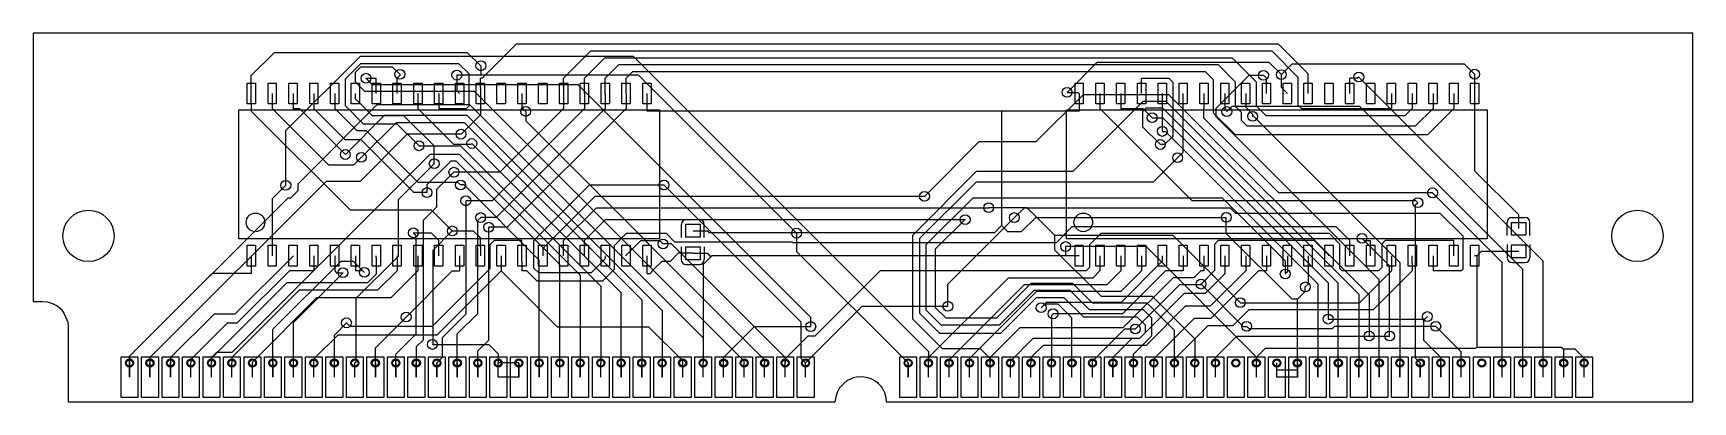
# Model space of a CAD drawing. Header units: millimetres. Extents: x 7 to 110, y -81 to -58.
import ezdxf

# ---------------------------------------------------------------- set-up
doc = ezdxf.new("R2010")
doc.units = ezdxf.units.MM

msp = doc.modelspace()

# ---------------------------------------------------------------- linework, layer by layer
for points in [[(109.98, -67.82), (109.98, -57.66), (7.11, -57.66), (7.11, -74.3), (7.68, -74.3), (8, -74.32), (8.31, -74.42), (8.59, -74.57), (8.84, -74.78), (9.02, -75.03), (9.14, -75.29), (9.25, -75.57), (9.27, -75.88), (9.27, -76.07), (9.27, -77.22), (9.27, -80.52), (56.83, -80.52), (56.88, -80.21), (56.97, -79.91), (57.12, -79.63), (57.33, -79.4), (57.56, -79.2), (57.84, -79.07), (57.96, -79.02), (58.14, -78.97), (58.45, -78.94), (58.75, -78.98), (59.03, -79.07), (59.31, -79.22), (59.44, -79.32), (59.49, -79.38), (59.51, -79.4), (59.54, -79.43), (59.56, -79.45), (59.59, -79.48), (59.64, -79.53), (59.74, -79.65), (59.88, -79.93), (59.97, -80.24), (59.99, -80.52), (109.98, -80.52), (109.98, -67.82)], [(20.38, -60.75), (20.89, -60.75), (20.89, -62.04), (20.38, -62.04)], [(21.67, -60.75), (22.18, -60.75), (22.18, -62.04), (21.67, -62.04)], [(22.96, -60.75), (23.47, -60.75), (23.47, -62.04), (22.96, -62.04)], [(24.25, -60.75), (24.76, -60.75), (24.76, -62.04), (24.25, -62.04)], [(25.54, -60.75), (26.05, -60.75), (26.05, -62.04), (25.54, -62.04)], [(26.83, -60.75), (27.34, -60.75), (27.34, -62.04), (26.83, -62.04)], [(28.12, -60.75), (28.63, -60.75), (28.63, -62.04), (28.12, -62.04)], [(29.41, -60.75), (29.93, -60.75), (29.93, -62.04), (29.41, -62.04)], [(30.7, -60.75), (31.22, -60.75), (31.22, -62.04), (30.7, -62.04)], [(31.99, -60.75), (32.51, -60.75), (32.51, -62.04), (31.99, -62.04)], [(33.28, -60.75), (33.8, -60.75), (33.8, -62.04), (33.28, -62.04)], [(34.57, -60.75), (35.09, -60.75), (35.09, -62.04), (34.57, -62.04)], [(35.86, -60.75), (36.38, -60.75), (36.38, -62.04), (35.86, -62.04)], [(37.15, -60.75), (37.67, -60.75), (37.67, -62.04), (37.15, -62.04)], [(38.44, -60.75), (38.96, -60.75), (38.96, -62.04), (38.44, -62.04)], [(39.73, -60.75), (40.25, -60.75), (40.25, -62.04), (39.73, -62.04)], [(41.02, -60.75), (41.54, -60.75), (41.54, -62.04), (41.02, -62.04)], [(42.31, -60.75), (42.83, -60.75), (42.83, -62.04), (42.31, -62.04)], [(43.6, -60.75), (44.12, -60.75), (44.12, -62.04), (43.6, -62.04)], [(44.89, -60.75), (45.41, -60.75), (45.41, -62.04), (44.89, -62.04)], [(71.69, -60.75), (72.2, -60.75), (72.2, -62.04), (71.69, -62.04)], [(72.98, -60.75), (73.49, -60.75), (73.49, -62.04), (72.98, -62.04)], [(74.27, -60.75), (74.78, -60.75), (74.78, -62.04), (74.27, -62.04)], [(75.56, -60.75), (76.07, -60.75), (76.07, -62.04), (75.56, -62.04)], [(76.85, -60.75), (77.36, -60.75), (77.36, -62.04), (76.85, -62.04)], [(78.14, -60.75), (78.65, -60.75), (78.65, -62.04), (78.14, -62.04)], [(79.43, -60.75), (79.94, -60.75), (79.94, -62.04), (79.43, -62.04)], [(80.72, -60.75), (81.23, -60.75), (81.23, -62.04), (80.72, -62.04)], [(82.01, -60.75), (82.52, -60.75), (82.52, -62.04), (82.01, -62.04)], [(83.3, -60.75), (83.81, -60.75), (83.81, -62.04), (83.3, -62.04)], [(84.59, -60.75), (85.1, -60.75), (85.1, -62.04), (84.59, -62.04)], [(85.88, -60.75), (86.39, -60.75), (86.39, -62.04), (85.88, -62.04)], [(87.17, -60.75), (87.68, -60.75), (87.68, -62.04), (87.17, -62.04)], [(88.46, -60.75), (88.97, -60.75), (88.97, -62.04), (88.46, -62.04)], [(89.75, -60.75), (90.27, -60.75), (90.27, -62.04), (89.75, -62.04)], [(91.04, -60.75), (91.56, -60.75), (91.56, -62.04), (91.04, -62.04)], [(92.33, -60.75), (92.85, -60.75), (92.85, -62.04), (92.33, -62.04)], [(93.62, -60.75), (94.14, -60.75), (94.14, -62.04), (93.62, -62.04)], [(94.91, -60.75), (95.43, -60.75), (95.43, -62.04), (94.91, -62.04)], [(96.2, -60.75), (96.72, -60.75), (96.72, -62.04), (96.2, -62.04)], [(47.56, -70.31), (47.56, -69.51), (48.46, -69.51), (48.46, -70.31)], [(98.74, -70.19), (98.74, -69.39), (99.64, -69.39), (99.64, -70.19)], [(20.38, -70.81), (20.89, -70.81), (20.89, -72.1), (20.38, -72.1)], [(21.67, -70.81), (22.18, -70.81), (22.18, -72.1), (21.67, -72.1)], [(22.96, -70.81), (23.47, -70.81), (23.47, -72.1), (22.96, -72.1)], [(24.25, -70.81), (24.76, -70.81), (24.76, -72.1), (24.25, -72.1)], [(25.54, -70.81), (26.05, -70.81), (26.05, -72.1), (25.54, -72.1)], [(26.83, -70.81), (27.34, -70.81), (27.34, -72.1), (26.83, -72.1)], [(28.12, -70.81), (28.63, -70.81), (28.63, -72.1), (28.12, -72.1)], [(29.41, -70.81), (29.93, -70.81), (29.93, -72.1), (29.41, -72.1)], [(30.7, -70.81), (31.22, -70.81), (31.22, -72.1), (30.7, -72.1)], [(31.99, -70.81), (32.51, -70.81), (32.51, -72.1), (31.99, -72.1)], [(33.28, -70.81), (33.8, -70.81), (33.8, -72.1), (33.28, -72.1)], [(34.57, -70.81), (35.09, -70.81), (35.09, -72.1), (34.57, -72.1)], [(35.86, -70.81), (36.38, -70.81), (36.38, -72.1), (35.86, -72.1)], [(37.15, -70.81), (37.67, -70.81), (37.67, -72.1), (37.15, -72.1)], [(38.44, -70.81), (38.96, -70.81), (38.96, -72.1), (38.44, -72.1)], [(39.73, -70.81), (40.25, -70.81), (40.25, -72.1), (39.73, -72.1)], [(41.02, -70.81), (41.54, -70.81), (41.54, -72.1), (41.02, -72.1)], [(42.31, -70.81), (42.83, -70.81), (42.83, -72.1), (42.31, -72.1)], [(43.6, -70.81), (44.12, -70.81), (44.12, -72.1), (43.6, -72.1)], [(44.89, -70.81), (45.41, -70.81), (45.41, -72.1), (44.89, -72.1)], [(47.56, -71.71), (47.56, -70.91), (48.46, -70.91), (48.46, -71.71)], [(71.69, -70.81), (72.2, -70.81), (72.2, -72.1), (71.69, -72.1)], [(72.98, -70.81), (73.49, -70.81), (73.49, -72.1), (72.98, -72.1)], [(74.27, -70.81), (74.78, -70.81), (74.78, -72.1), (74.27, -72.1)], [(75.56, -70.81), (76.07, -70.81), (76.07, -72.1), (75.56, -72.1)], [(76.85, -70.81), (77.36, -70.81), (77.36, -72.1), (76.85, -72.1)], [(78.14, -70.81), (78.65, -70.81), (78.65, -72.1), (78.14, -72.1)], [(79.43, -70.81), (79.94, -70.81), (79.94, -72.1), (79.43, -72.1)], [(80.72, -70.81), (81.23, -70.81), (81.23, -72.1), (80.72, -72.1)], [(82.01, -70.81), (82.52, -70.81), (82.52, -72.1), (82.01, -72.1)], [(83.3, -70.81), (83.81, -70.81), (83.81, -72.1), (83.3, -72.1)], [(84.59, -70.81), (85.1, -70.81), (85.1, -72.1), (84.59, -72.1)], [(85.88, -70.81), (86.39, -70.81), (86.39, -72.1), (85.88, -72.1)], [(87.17, -70.81), (87.68, -70.81), (87.68, -72.1), (87.17, -72.1)], [(88.46, -70.81), (88.97, -70.81), (88.97, -72.1), (88.46, -72.1)], [(89.75, -70.81), (90.27, -70.81), (90.27, -72.1), (89.75, -72.1)], [(91.04, -70.81), (91.56, -70.81), (91.56, -72.1), (91.04, -72.1)], [(92.33, -70.81), (92.85, -70.81), (92.85, -72.1), (92.33, -72.1)], [(93.62, -70.81), (94.14, -70.81), (94.14, -72.1), (93.62, -72.1)], [(94.91, -70.81), (95.43, -70.81), (95.43, -72.1), (94.91, -72.1)], [(96.2, -70.81), (96.72, -70.81), (96.72, -72.1), (96.2, -72.1)], [(98.74, -71.58), (98.74, -70.78), (99.64, -70.78), (99.64, -71.58)], [(12.56, -77.72), (13.6, -77.72), (13.6, -80.26), (12.56, -80.26)], [(12.56, -77.72), (13.6, -77.72), (13.6, -80.26), (12.56, -80.26)], [(13.83, -77.72), (14.87, -77.72), (14.87, -80.26), (13.83, -80.26)], [(13.83, -77.72), (14.87, -77.72), (14.87, -80.26), (13.83, -80.26)], [(15.1, -77.72), (16.14, -77.72), (16.14, -80.26), (15.1, -80.26)], [(15.1, -77.72), (16.14, -77.72), (16.14, -80.26), (15.1, -80.26)], [(16.37, -77.72), (17.41, -77.72), (17.41, -80.26), (16.37, -80.26)], [(16.37, -77.72), (17.41, -77.72), (17.41, -80.26), (16.37, -80.26)], [(17.64, -77.72), (18.68, -77.72), (18.68, -80.26), (17.64, -80.26)], [(17.64, -77.72), (18.68, -77.72), (18.68, -80.26), (17.64, -80.26)], [(18.91, -77.72), (19.95, -77.72), (19.95, -80.26), (18.91, -80.26)], [(18.91, -77.72), (19.95, -77.72), (19.95, -80.26), (18.91, -80.26)], [(20.18, -77.72), (21.22, -77.72), (21.22, -80.26), (20.18, -80.26)], [(20.18, -77.72), (21.22, -77.72), (21.22, -80.26), (20.18, -80.26)], [(21.45, -77.72), (22.49, -77.72), (22.49, -80.26), (21.45, -80.26)], [(21.45, -77.72), (22.49, -77.72), (22.49, -80.26), (21.45, -80.26)], [(22.72, -77.72), (23.76, -77.72), (23.76, -80.26), (22.72, -80.26)], [(22.72, -77.72), (23.76, -77.72), (23.76, -80.26), (22.72, -80.26)], [(23.99, -77.72), (25.03, -77.72), (25.03, -80.26), (23.99, -80.26)], [(23.99, -77.72), (25.03, -77.72), (25.03, -80.26), (23.99, -80.26)], [(25.26, -77.72), (26.3, -77.72), (26.3, -80.26), (25.26, -80.26)], [(25.26, -77.72), (26.3, -77.72), (26.3, -80.26), (25.26, -80.26)], [(26.53, -77.72), (27.57, -77.72), (27.57, -80.26), (26.53, -80.26)], [(26.53, -77.72), (27.57, -77.72), (27.57, -80.26), (26.53, -80.26)], [(27.8, -77.72), (28.84, -77.72), (28.84, -80.26), (27.8, -80.26)], [(27.8, -77.72), (28.84, -77.72), (28.84, -80.26), (27.8, -80.26)], [(29.07, -77.72), (30.11, -77.72), (30.11, -80.26), (29.07, -80.26)], [(29.07, -77.72), (30.11, -77.72), (30.11, -80.26), (29.07, -80.26)], [(30.34, -77.72), (31.38, -77.72), (31.38, -80.26), (30.34, -80.26)], [(30.34, -77.72), (31.38, -77.72), (31.38, -80.26), (30.34, -80.26)], [(31.61, -77.72), (32.65, -77.72), (32.65, -80.26), (31.61, -80.26)], [(31.61, -77.72), (32.65, -77.72), (32.65, -80.26), (31.61, -80.26)], [(32.88, -77.72), (33.92, -77.72), (33.92, -80.26), (32.88, -80.26)], [(32.88, -77.72), (33.92, -77.72), (33.92, -80.26), (32.88, -80.26)], [(34.15, -77.72), (35.19, -77.72), (35.19, -80.26), (34.15, -80.26)], [(34.15, -77.72), (35.19, -77.72), (35.19, -80.26), (34.15, -80.26)], [(35.42, -77.72), (36.46, -77.72), (36.46, -80.26), (35.42, -80.26)], [(35.42, -77.72), (36.46, -77.72), (36.46, -80.26), (35.42, -80.26)], [(36.69, -77.72), (37.73, -77.72), (37.73, -80.26), (36.69, -80.26)], [(36.69, -77.72), (37.73, -77.72), (37.73, -80.26), (36.69, -80.26)], [(37.96, -77.72), (39, -77.72), (39, -80.26), (37.96, -80.26)], [(37.96, -77.72), (39, -77.72), (39, -80.26), (37.96, -80.26)], [(39.23, -77.72), (40.27, -77.72), (40.27, -80.26), (39.23, -80.26)], [(39.23, -77.72), (40.27, -77.72), (40.27, -80.26), (39.23, -80.26)], [(40.5, -77.72), (41.54, -77.72), (41.54, -80.26), (40.5, -80.26)], [(40.5, -77.72), (41.54, -77.72), (41.54, -80.26), (40.5, -80.26)], [(41.77, -77.72), (42.81, -77.72), (42.81, -80.26), (41.77, -80.26)], [(41.77, -77.72), (42.81, -77.72), (42.81, -80.26), (41.77, -80.26)], [(43.04, -77.72), (44.08, -77.72), (44.08, -80.26), (43.04, -80.26)], [(43.04, -77.72), (44.08, -77.72), (44.08, -80.26), (43.04, -80.26)], [(44.31, -77.72), (45.35, -77.72), (45.35, -80.26), (44.31, -80.26)], [(44.31, -77.72), (45.35, -77.72), (45.35, -80.26), (44.31, -80.26)], [(45.58, -77.72), (46.62, -77.72), (46.62, -80.26), (45.58, -80.26)], [(45.58, -77.72), (46.62, -77.72), (46.62, -80.26), (45.58, -80.26)], [(46.85, -77.72), (47.89, -77.72), (47.89, -80.26), (46.85, -80.26)], [(46.85, -77.72), (47.89, -77.72), (47.89, -80.26), (46.85, -80.26)], [(48.12, -77.72), (49.16, -77.72), (49.16, -80.26), (48.12, -80.26)], [(48.12, -77.72), (49.16, -77.72), (49.16, -80.26), (48.12, -80.26)], [(49.39, -77.72), (50.43, -77.72), (50.43, -80.26), (49.39, -80.26)], [(49.39, -77.72), (50.43, -77.72), (50.43, -80.26), (49.39, -80.26)], [(50.66, -77.72), (51.7, -77.72), (51.7, -80.26), (50.66, -80.26)], [(50.66, -77.72), (51.7, -77.72), (51.7, -80.26), (50.66, -80.26)], [(51.93, -77.72), (52.97, -77.72), (52.97, -80.26), (51.93, -80.26)], [(51.93, -77.72), (52.97, -77.72), (52.97, -80.26), (51.93, -80.26)], [(53.2, -77.72), (54.24, -77.72), (54.24, -80.26), (53.2, -80.26)], [(53.2, -77.72), (54.24, -77.72), (54.24, -80.26), (53.2, -80.26)], [(54.47, -77.72), (55.51, -77.72), (55.51, -80.26), (54.47, -80.26)], [(54.47, -77.72), (55.51, -77.72), (55.51, -80.26), (54.47, -80.26)], [(60.82, -77.72), (61.86, -77.72), (61.86, -80.26), (60.82, -80.26)], [(60.82, -77.72), (61.86, -77.72), (61.86, -80.26), (60.82, -80.26)], [(62.09, -77.72), (63.13, -77.72), (63.13, -80.26), (62.09, -80.26)], [(62.09, -77.72), (63.13, -77.72), (63.13, -80.26), (62.09, -80.26)], [(63.36, -77.72), (64.4, -77.72), (64.4, -80.26), (63.36, -80.26)], [(63.36, -77.72), (64.4, -77.72), (64.4, -80.26), (63.36, -80.26)], [(64.63, -77.72), (65.67, -77.72), (65.67, -80.26), (64.63, -80.26)], [(64.63, -77.72), (65.67, -77.72), (65.67, -80.26), (64.63, -80.26)], [(65.9, -77.72), (66.94, -77.72), (66.94, -80.26), (65.9, -80.26)], [(65.9, -77.72), (66.94, -77.72), (66.94, -80.26), (65.9, -80.26)], [(67.17, -77.72), (68.21, -77.72), (68.21, -80.26), (67.17, -80.26)], [(67.17, -77.72), (68.21, -77.72), (68.21, -80.26), (67.17, -80.26)], [(68.44, -77.72), (69.48, -77.72), (69.48, -80.26), (68.44, -80.26)], [(68.44, -77.72), (69.48, -77.72), (69.48, -80.26), (68.44, -80.26)], [(69.71, -77.72), (70.75, -77.72), (70.75, -80.26), (69.71, -80.26)], [(69.71, -77.72), (70.75, -77.72), (70.75, -80.26), (69.71, -80.26)], [(70.98, -77.72), (72.02, -77.72), (72.02, -80.26), (70.98, -80.26)], [(70.98, -77.72), (72.02, -77.72), (72.02, -80.26), (70.98, -80.26)], [(72.25, -77.72), (73.29, -77.72), (73.29, -80.26), (72.25, -80.26)], [(72.25, -77.72), (73.29, -77.72), (73.29, -80.26), (72.25, -80.26)], [(73.52, -77.72), (74.56, -77.72), (74.56, -80.26), (73.52, -80.26)], [(73.52, -77.72), (74.56, -77.72), (74.56, -80.26), (73.52, -80.26)], [(74.79, -77.72), (75.83, -77.72), (75.83, -80.26), (74.79, -80.26)], [(74.79, -77.72), (75.83, -77.72), (75.83, -80.26), (74.79, -80.26)], [(76.06, -77.72), (77.1, -77.72), (77.1, -80.26), (76.06, -80.26)], [(76.06, -77.72), (77.1, -77.72), (77.1, -80.26), (76.06, -80.26)], [(77.33, -77.72), (78.37, -77.72), (78.37, -80.26), (77.33, -80.26)], [(77.33, -77.72), (78.37, -77.72), (78.37, -80.26), (77.33, -80.26)], [(78.6, -77.72), (79.64, -77.72), (79.64, -80.26), (78.6, -80.26)], [(78.6, -77.72), (79.64, -77.72), (79.64, -80.26), (78.6, -80.26)], [(79.87, -77.72), (80.91, -77.72), (80.91, -80.26), (79.87, -80.26)], [(79.87, -77.72), (80.91, -77.72), (80.91, -80.26), (79.87, -80.26)], [(81.14, -77.72), (82.18, -77.72), (82.18, -80.26), (81.14, -80.26)], [(81.14, -77.72), (82.18, -77.72), (82.18, -80.26), (81.14, -80.26)], [(82.41, -77.72), (83.45, -77.72), (83.45, -80.26), (82.41, -80.26)], [(82.41, -77.72), (83.45, -77.72), (83.45, -80.26), (82.41, -80.26)], [(83.68, -77.72), (84.72, -77.72), (84.72, -80.26), (83.68, -80.26)], [(83.68, -77.72), (84.72, -77.72), (84.72, -80.26), (83.68, -80.26)], [(84.95, -77.72), (85.99, -77.72), (85.99, -80.26), (84.95, -80.26)], [(84.95, -77.72), (85.99, -77.72), (85.99, -80.26), (84.95, -80.26)], [(86.22, -77.72), (87.26, -77.72), (87.26, -80.26), (86.22, -80.26)], [(86.22, -77.72), (87.26, -77.72), (87.26, -80.26), (86.22, -80.26)], [(87.49, -77.72), (88.53, -77.72), (88.53, -80.26), (87.49, -80.26)], [(87.49, -77.72), (88.53, -77.72), (88.53, -80.26), (87.49, -80.26)], [(88.76, -77.72), (89.8, -77.72), (89.8, -80.26), (88.76, -80.26)], [(88.76, -77.72), (89.8, -77.72), (89.8, -80.26), (88.76, -80.26)], [(90.03, -77.72), (91.07, -77.72), (91.07, -80.26), (90.03, -80.26)], [(90.03, -77.72), (91.07, -77.72), (91.07, -80.26), (90.03, -80.26)], [(91.3, -77.72), (92.34, -77.72), (92.34, -80.26), (91.3, -80.26)], [(91.3, -77.72), (92.34, -77.72), (92.34, -80.26), (91.3, -80.26)], [(92.57, -77.72), (93.61, -77.72), (93.61, -80.26), (92.57, -80.26)], [(92.57, -77.72), (93.61, -77.72), (93.61, -80.26), (92.57, -80.26)], [(93.84, -77.72), (94.88, -77.72), (94.88, -80.26), (93.84, -80.26)], [(93.84, -77.72), (94.88, -77.72), (94.88, -80.26), (93.84, -80.26)], [(95.11, -77.72), (96.15, -77.72), (96.15, -80.26), (95.11, -80.26)], [(95.11, -77.72), (96.15, -77.72), (96.15, -80.26), (95.11, -80.26)], [(96.38, -77.72), (97.42, -77.72), (97.42, -80.26), (96.38, -80.26)], [(96.38, -77.72), (97.42, -77.72), (97.42, -80.26), (96.38, -80.26)], [(97.65, -77.72), (98.69, -77.72), (98.69, -80.26), (97.65, -80.26)], [(97.65, -77.72), (98.69, -77.72), (98.69, -80.26), (97.65, -80.26)], [(98.92, -77.72), (99.96, -77.72), (99.96, -80.26), (98.92, -80.26)], [(98.92, -77.72), (99.96, -77.72), (99.96, -80.26), (98.92, -80.26)], [(100.19, -77.72), (101.23, -77.72), (101.23, -80.26), (100.19, -80.26)], [(100.19, -77.72), (101.23, -77.72), (101.23, -80.26), (100.19, -80.26)], [(101.46, -77.72), (102.5, -77.72), (102.5, -80.26), (101.46, -80.26)], [(101.46, -77.72), (102.5, -77.72), (102.5, -80.26), (101.46, -80.26)], [(102.73, -77.72), (103.77, -77.72), (103.77, -80.26), (102.73, -80.26)], [(102.73, -77.72), (103.77, -77.72), (103.77, -80.26), (102.73, -80.26)]]:
    msp.add_lwpolyline(points, close=True)
for points in [[(86.14, -60.45), (86.14, -60.18), (84.3, -58.34), (37.05, -58.34), (34.94, -60.45), (34.83, -60.45)], [(20.63, -60.29), (22.07, -58.85), (34.02, -58.85), (34.86, -59.68)], [(22.77, -67.09), (22.77, -63.7), (27.39, -59.09), (44.31, -59.09), (62.61, -77.39), (62.61, -78.11)], [(32.25, -62.33), (33.96, -62.33), (34.13, -62.16), (34.13, -60.18), (33.5, -59.55), (27.41, -59.55), (26.44, -60.52), (26.44, -62.14), (27.57, -63.28), (29.66, -63.28), (31.03, -64.64)], [(39.99, -60.45), (41.68, -58.76), (83.88, -58.76), (85.49, -60.38), (85.49, -62.1), (85.72, -62.33), (91.3, -62.33)], [(41.28, -60.45), (42.55, -59.18), (81.43, -59.18), (82.91, -60.67), (82.91, -62.16), (83.52, -62.77), (92.15, -62.77), (92.59, -62.33)], [(42.57, -60.45), (43.42, -59.61), (80.56, -59.61), (81.62, -60.67), (81.62, -62.19), (81.98, -62.55), (81.98, -63.06), (82.33, -63.41), (92.8, -63.41), (93.88, -62.33)], [(84.48, -60.23), (83.73, -59.48), (73.05, -59.48), (71.2, -61.33)], [(96.46, -60.2), (95.83, -59.58), (85.12, -59.58), (84.48, -60.23)], [(20.63, -61.39), (20.63, -60.29)], [(51.18, -78.11), (51.18, -78), (34.47, -61.28), (27.67, -61.28), (27.08, -60.7), (27.08, -60.07), (27.42, -59.74), (29.37, -59.74), (29.84, -60.21)], [(55.31, -75.85), (55.31, -75.28), (40.89, -60.86), (28.15, -60.86), (27.74, -60.45)], [(27.74, -60.45), (28.38, -60.45)], [(28.38, -61.39), (28.38, -60.45)], [(29.84, -60.21), (29.84, -60.28), (29.67, -60.45)], [(29.67, -61.39), (29.67, -60.45)], [(34.86, -60.26), (33.37, -60.26)], [(33.37, -60.26), (33.37, -61.22), (33.54, -61.39)], [(34.83, -61.02), (34.83, -60.45)], [(34.86, -59.68), (34.86, -60.26)], [(54.43, -70.06), (44.64, -60.26), (34.86, -60.26)], [(39.99, -60.92), (39.99, -60.45)], [(41.28, -61.39), (41.28, -60.45)], [(42.57, -61.39), (42.57, -60.45)], [(43.86, -60.45), (44.28, -60.03), (79.76, -60.03), (80.25, -60.53), (80.25, -62.6), (81.61, -63.95), (93.55, -63.95), (95.17, -62.33)], [(43.86, -61.39), (43.86, -60.45)], [(75.81, -60.45), (77.5, -60.45), (77.75, -60.7), (77.75, -64.06), (77.24, -64.56), (76.98, -64.56)], [(75.81, -61.39), (75.81, -60.45)], [(90.55, -78.11), (90.55, -72.96), (80.44, -62.85), (80.44, -62.31), (82.48, -60.27), (83.37, -60.27)], [(83.56, -60.45), (83.55, -60.45), (83.37, -60.27)], [(83.56, -61.39), (83.56, -60.45)], [(84.85, -61.39), (84.48, -61.02), (84.48, -60.23)], [(86.14, -61.39), (86.14, -60.45)], [(89.28, -60.38), (89.2, -60.45), (88.72, -60.45)], [(88.72, -61.39), (88.72, -60.45)], [(100.71, -78.11), (100.71, -71.8), (89.28, -60.38)], [(96.46, -60.2), (96.46, -61.39)], [(20.63, -61.95), (20.63, -61.39)], [(21.93, -61.39), (21.93, -62.33)], [(23.22, -61.39), (23.22, -62.33)], [(24.51, -61.39), (24.51, -62.33)], [(25.8, -61.39), (25.8, -62.33)], [(31.97, -65.75), (31.97, -64.65), (30.09, -62.78), (28.15, -62.78), (27.09, -61.72), (27.09, -61.39)], [(30.96, -61.39), (30.96, -62.33)], [(32.25, -61.39), (32.25, -62.33)], [(34.83, -61.39), (34.83, -62.72), (33.63, -63.92)], [(34.83, -61.02), (34.83, -61.39)], [(37.41, -61.39), (37.41, -62.33)], [(39.99, -60.92), (39.99, -61.39)], [(39.99, -61.39), (39.99, -62.33)], [(41.28, -61.39), (41.28, -62.33)], [(42.57, -61.39), (42.57, -62.33)], [(43.86, -61.39), (43.86, -62.33)], [(45.15, -61.39), (45.15, -62.5)], [(62.36, -67.78), (65.75, -64.38), (69.28, -64.38), (72.21, -61.46), (77.49, -61.46), (89.92, -73.88), (89.92, -76.44)], [(71.2, -61.33), (71.88, -61.33), (71.94, -61.39)], [(71.94, -61.39), (71.94, -62.5)], [(73.23, -61.39), (73.23, -62.33)], [(74.52, -61.39), (74.52, -62.33)], [(77.1, -61.39), (77.1, -63.75)], [(78.05, -65.38), (78.39, -65.04), (78.39, -61.39)], [(79.68, -61.39), (79.68, -62.33)], [(80.98, -61.39), (80.98, -62.33)], [(82.27, -61.39), (82.27, -62.24), (82.7, -62.67), (82.7, -62.81)], [(91.3, -61.39), (91.3, -62.33)], [(92.59, -61.39), (92.59, -62.33)], [(93.88, -61.39), (93.88, -62.33)], [(95.17, -61.39), (95.17, -62.33)], [(96.46, -61.39), (96.46, -66.2), (99.19, -68.93)], [(13.08, -78.11), (13.08, -77.68), (22.91, -67.86), (23.09, -67.86), (23.54, -67.41), (23.54, -66.99), (28.44, -62.09), (34.16, -62.09), (48.64, -76.56), (48.64, -78.11)], [(19.86, -70.42), (19.86, -62.42)], [(19.86, -62.42), (45.93, -62.42)], [(20.63, -61.95), (20.63, -62.5)], [(20.63, -62.5), (26.75, -68.61), (31.79, -68.61), (33.09, -69.92)], [(27.45, -65.36), (26.97, -65.85), (25.44, -65.85), (21.93, -62.33)], [(23.22, -62.33), (23.61, -62.33), (26.46, -65.18)], [(31.52, -67.54), (30.71, -67.54), (27.44, -64.27), (26.45, -64.27), (24.51, -62.33)], [(25.8, -62.33), (27.17, -63.7), (27.76, -63.7), (30.96, -66.89), (33.42, -66.89), (33.6, -67.07)], [(26.46, -65.18), (28.89, -62.75), (33.99, -62.75), (46.1, -74.86), (46.1, -78.11)], [(30.96, -62.33), (33.17, -64.54), (34.26, -64.54), (34.3, -64.5)], [(39.99, -62.33), (36.04, -66.28), (33.19, -66.28)], [(41.28, -62.33), (35.56, -68.05), (33.93, -68.05)], [(42.57, -62.33), (35.81, -69.09), (34.85, -69.09)], [(43.86, -62.33), (36.5, -69.69), (35.35, -69.69)], [(37.41, -62.33), (37.46, -62.33), (37.64, -62.51)], [(37.64, -62.51), (37.64, -63.1), (52.45, -77.91), (52.45, -78.11)], [(67.14, -62.5), (45.15, -62.5)], [(45.93, -62.42), (45.93, -70.42)], [(66.42, -78.11), (66.42, -77.83), (65.83, -77.24), (63.47, -77.24), (61.63, -75.4), (61.63, -70.18), (65.59, -66.22), (71.57, -66.22), (75.91, -61.88), (77.32, -61.88), (89.28, -73.84), (89.28, -78.11)], [(71.94, -62.5), (67.14, -62.5)], [(67.14, -62.5), (67.14, -69.58)], [(71.17, -70.42), (71.17, -62.42)], [(71.17, -62.42), (97.23, -62.42)], [(92.94, -68.17), (92.82, -68.05), (78.96, -68.05), (73.23, -62.33)], [(74.52, -62.33), (75.9, -62.33), (76.47, -62.9)], [(88.01, -78.11), (88.01, -73.17), (77.14, -62.3), (76.08, -62.3), (75.87, -62.51), (75.87, -63.46), (76.98, -64.56)], [(93.85, -67.56), (84.32, -67.56), (79.68, -62.93), (79.68, -62.33)], [(81.1, -62.52), (81.1, -62.45), (80.98, -62.33)], [(99.44, -78.11), (99.44, -72.31), (89.34, -62.21), (81.4, -62.21), (81.1, -62.52)], [(97.23, -62.42), (97.23, -70.42)], [(27.45, -65.36), (29.63, -63.19), (33.83, -63.19), (44.83, -74.19), (44.83, -78.11)], [(76.47, -62.9), (77.14, -62.9), (87.38, -73.13), (87.38, -75.39)], [(77.1, -63.75), (77.3, -63.75), (86.74, -73.2), (86.74, -78.11)], [(82.7, -62.81), (82.75, -62.81), (91.82, -71.88), (91.82, -78.11)], [(33.63, -63.92), (30.3, -63.92), (27.37, -66.85), (25.27, -66.85), (14.35, -77.77), (14.35, -78.11)], [(31.03, -64.64), (33.59, -64.64), (42.29, -73.34), (42.29, -78.11)], [(43.56, -78.11), (43.56, -73.76), (34.3, -64.5)], [(18.16, -78.11), (18.16, -77.77), (18.5, -77.43), (19.45, -77.43), (31.72, -65.16), (33.51, -65.16), (41.02, -72.67), (41.02, -78.11)], [(27.05, -78.11), (27.13, -78.03), (27.13, -74.1), (29.75, -71.48), (29.75, -67.97), (31.97, -65.75)], [(39.75, -78.11), (39.75, -72), (33.34, -65.59), (33, -65.59), (31.52, -67.07), (31.52, -67.54)], [(78.05, -65.38), (76.54, -66.89), (65.56, -66.89), (62.05, -70.4), (62.05, -75.03), (63.28, -76.26), (67.09, -76.26), (69.31, -74.04), (71, -74.04), (72.21, -75.25), (75.53, -75.25), (76.03, -75.75), (76.03, -76.25), (75.68, -76.6), (75.21, -76.6), (74.04, -77.77), (74.04, -78.11)], [(33.19, -66.28), (32.12, -67.35), (32.12, -68.45), (31.29, -69.28), (31.29, -76.69), (30.86, -77.11), (30.86, -78.11)], [(22.77, -67.09), (21.93, -67.94), (21.93, -71.46)], [(38.48, -78.11), (38.48, -71.74), (33.82, -67.07), (33.6, -67.07)], [(42.57, -71.46), (42.57, -71.65), (41.7, -72.52), (38.45, -72.52), (38.15, -72.22), (38.15, -70.52), (41.6, -67.07), (46.21, -67.07)], [(62.36, -67.78), (41.93, -67.78), (38.7, -71.01), (38.7, -71.46)], [(54.99, -78.11), (54.71, -77.83), (54.71, -75.58), (46.21, -67.07)], [(75.31, -78.11), (75.31, -77.56), (76.45, -76.42), (76.45, -75.34), (75.94, -74.82), (72.59, -74.82), (71.38, -73.61), (69.13, -73.61), (66.99, -75.76), (63.4, -75.76), (62.47, -74.83), (62.47, -70.77), (65.38, -67.87), (80.82, -67.87), (84.72, -71.78), (84.72, -72.59)], [(98.17, -78.11), (98.17, -71.88), (93.85, -67.56)], [(33.93, -68.05), (33.93, -75.08), (32.47, -76.55), (32.47, -77.77), (32.13, -78.11)], [(39.99, -70.52), (42.02, -68.48), (66.34, -68.48)], [(70.42, -70.19), (68.72, -68.48), (66.34, -68.48)], [(67.93, -69.09), (68.55, -68.48), (81.3, -68.48), (81.64, -68.81), (94.3, -68.81), (95.72, -70.23), (95.72, -72.32), (95.64, -72.39), (93.88, -72.39)], [(93.09, -78.11), (92.8, -77.82), (92.8, -68.31), (92.94, -68.17)], [(33.09, -69.92), (31.88, -71.13), (31.88, -76.94), (31.86, -76.96)], [(33.09, -69.92), (34.39, -69.92), (34.83, -70.35)], [(33.4, -78.11), (33.4, -76.31), (34.68, -75.04), (34.68, -69.26), (34.85, -69.09)], [(34.67, -78.11), (34.67, -77.36), (35.35, -76.69), (35.35, -69.69)], [(88.72, -70.52), (87.87, -69.67), (71.49, -69.67), (70.51, -70.66), (54.19, -70.66), (54.15, -70.62), (46.88, -70.62), (46.36, -70.09), (43.86, -70.09), (43.12, -70.84), (43.12, -72.32), (42.41, -73.03), (38.36, -73.03), (37.72, -72.39), (37.72, -72.39), (37.41, -72.39)], [(41.28, -70.52), (42.58, -69.22), (64.88, -69.22)], [(47.29, -70.32), (47.29, -69.52)], [(47.6, -69.22), (48.4, -69.22)], [(48.01, -69.91), (48.92, -69.91)], [(48.71, -70.32), (48.71, -69.52)], [(54.43, -70.03), (49.03, -70.03), (48.92, -69.91)], [(67.14, -69.58), (66.7, -70.03), (54.43, -70.03)], [(77.85, -78.11), (77.85, -76.09), (76.16, -74.4), (72.77, -74.4), (71.56, -73.19), (68.96, -73.19), (66.82, -75.33), (63.7, -75.33), (63.05, -74.68), (63.05, -71.04), (64.88, -69.22)], [(63.81, -74.59), (63.81, -73.22), (67.93, -69.09)], [(67.14, -69.58), (67.51, -69.95), (68.38, -69.95), (69.26, -69.08), (81.06, -69.08)], [(85.47, -74.16), (85.14, -74.16), (81.06, -70.08), (81.06, -69.08)], [(98.47, -70.2), (98.47, -69.4)], [(98.78, -69.09), (99.58, -69.09)], [(99.19, -69.78), (99.19, -68.93)], [(99.89, -70.2), (99.89, -69.4)], [(45.93, -70.42), (19.86, -70.42)], [(37.41, -70.52), (35.68, -70.52), (35.42, -70.78), (35.42, -72.27), (31.84, -75.85), (26.76, -75.85), (26.53, -75.62)], [(29.59, -78.11), (29.59, -77.57), (30.86, -76.3), (30.86, -70.23), (30.67, -70.04)], [(30.67, -70.04), (31.77, -70.04), (32.25, -70.52)], [(32.25, -71.46), (32.25, -70.52)], [(34.83, -70.9), (34.83, -70.35)], [(34.83, -70.9), (34.83, -71.46)], [(37.41, -71.46), (37.41, -70.52)], [(39.99, -71.46), (39.99, -70.52)], [(41.28, -71.46), (41.28, -70.52)], [(43.86, -71.46), (43.86, -71.43), (44.77, -70.52), (45.94, -70.52), (46.15, -70.73)], [(53.72, -78.11), (53.72, -77.77), (46.68, -70.73), (46.15, -70.73)], [(47.28, -70.9), (47.28, -71.7)], [(48.7, -70.9), (48.7, -71.7)], [(95.17, -70.52), (90.92, -70.52), (90.7, -70.74), (90.7, -72.19), (90.49, -72.39), (88.24, -72.39), (88.11, -72.26), (88.11, -70.74), (87.47, -70.09), (73.28, -70.09), (72.59, -70.78), (72.59, -72.19), (72.39, -72.39), (59.62, -72.39), (55.56, -76.45), (55.12, -76.45), (53.72, -77.85), (53.72, -78.11)], [(54.43, -70.03), (54.43, -70.06)], [(54.43, -70.06), (54.43, -71.2), (61.34, -78.11)], [(70.42, -70.19), (77.75, -70.19), (81.94, -74.37)], [(70.42, -70.19), (70.42, -71.09), (73.3, -73.97), (76.47, -73.97), (79.12, -76.62), (79.12, -78.11)], [(82.93, -78.11), (82.93, -77.74), (76.09, -70.89), (76.09, -70.89), (71.11, -70.89)], [(71.11, -71.46), (71.11, -70.89)], [(97.23, -70.42), (71.17, -70.42)], [(87.43, -71.46), (87.43, -71.43), (86.52, -70.52), (80.57, -70.52), (80.33, -70.76), (80.33, -72.38), (79.5, -73.22)], [(88.72, -71.46), (88.72, -70.52)], [(91.19, -76.44), (91.19, -72.09), (89.48, -70.38)], [(89.48, -70.38), (89.61, -70.52), (90.01, -70.52)], [(90.01, -71.46), (90.01, -70.52)], [(95.17, -71.46), (95.17, -70.52)], [(98.47, -70.77), (98.47, -71.57)], [(99.88, -70.77), (99.88, -71.57)], [(23.22, -71.46), (23.22, -71.48), (19.62, -75.08), (18.32, -75.08), (15.62, -77.77), (15.62, -78.11)], [(20.63, -71.46), (20.63, -72.56)], [(21.97, -78.11), (21.97, -76.01), (26.2, -71.79), (26.94, -71.79), (27.64, -72.49)], [(24.51, -71.46), (24.51, -72.39)], [(25.8, -71.46), (25.8, -72.39)], [(27.09, -71.46), (27.09, -72.39)], [(28.38, -71.57), (28.38, -71.46)], [(28.38, -71.57), (28.38, -72.39)], [(29.67, -71.46), (29.67, -72.39)], [(30.96, -71.46), (30.96, -72.39)], [(33.54, -71.46), (33.54, -72.39)], [(36.12, -71.46), (36.12, -72.39)], [(37.41, -71.82), (37.41, -71.46)], [(37.41, -71.82), (37.41, -72.39)], [(45.15, -72.56), (45.35, -72.56), (45.53, -72.38), (45.53, -72.36), (46.1, -71.8), (46.61, -71.8), (47.1, -71.31)], [(45.15, -71.46), (45.15, -72.56)], [(48.01, -71.31), (47.1, -71.31)], [(48.01, -71.31), (48.92, -71.31)], [(49.12, -71.52), (48.64, -72), (48.64, -78.11)], [(49.12, -71.52), (48.92, -71.31)], [(71.11, -71.46), (49.19, -71.46), (49.12, -71.52)], [(77.1, -71.46), (77.1, -71.8), (74.54, -74.36), (69.91, -74.36), (69.59, -74.68)], [(71.94, -71.46), (71.11, -71.46)], [(73.23, -71.46), (73.23, -72.39)], [(74.52, -71.46), (74.52, -72.39)], [(75.81, -71.46), (75.81, -72.39)], [(78.39, -71.46), (78.39, -72.39)], [(79.68, -71.46), (79.68, -72.39)], [(80.98, -71.46), (80.98, -72.39)], [(82.27, -71.46), (82.27, -72.39)], [(83.56, -71.46), (83.56, -72.39)], [(84.85, -71.46), (84.85, -72.46), (84.72, -72.59)], [(86.14, -71.46), (86.14, -73.22), (85.96, -73.39)], [(91.3, -71.46), (91.3, -72.39)], [(92.59, -71.93), (92.59, -71.46)], [(92.59, -71.93), (92.59, -72.39)], [(93.88, -71.46), (93.88, -72.39)], [(96.59, -71.46), (96.46, -71.46)], [(99.19, -71.19), (96.87, -71.19), (96.59, -71.46)], [(96.59, -71.46), (96.59, -77.13)], [(98.78, -71.88), (99.58, -71.88)], [(20.63, -72.56), (18.2, -72.56), (13.08, -77.68), (13.08, -78.11)], [(24.51, -72.39), (22.99, -72.39), (19.74, -75.65), (19.14, -75.65), (16.89, -77.89), (16.89, -78.11)], [(28.38, -72.39), (28.38, -72.61), (27.84, -73.14), (22.84, -73.14), (18.16, -77.82), (18.16, -78.11)], [(29.67, -72.39), (28.46, -73.6), (23.59, -73.6), (19.43, -77.76), (19.43, -78.11)], [(20.7, -78.11), (20.7, -78.05), (24.7, -74.05), (29.3, -74.05), (30.96, -72.39)], [(23.24, -78.11), (23.24, -75.59), (26.32, -72.51)], [(24.51, -78.11), (24.51, -77.86), (26.01, -76.36), (32.15, -76.36), (36.12, -72.39)], [(25.8, -72.39), (25.91, -72.51), (26.32, -72.51)], [(27.64, -72.49), (27.54, -72.39), (27.09, -72.39)], [(30.23, -75.26), (33.09, -72.39), (33.54, -72.39)], [(47.37, -78.11), (47.37, -77.98), (45.28, -75.89), (39.61, -75.89), (36.12, -72.39)], [(47.59, -72.01), (48.39, -72.01)], [(62.61, -78.11), (62.61, -77.77), (67.56, -72.82), (72.81, -72.82), (73.23, -72.39)], [(63.88, -78.11), (63.88, -77.91), (68.56, -73.24), (73.68, -73.24), (74.52, -72.39)], [(65.15, -78.11), (65.15, -77.83), (69.32, -73.66), (74.55, -73.66), (75.81, -72.39)], [(79.68, -72.39), (79.48, -72.39), (79.05, -72.82), (77.77, -72.82), (74.66, -75.92), (68.27, -75.92), (66.42, -77.77), (66.42, -78.11)], [(80.98, -72.39), (80.98, -72.59), (79.75, -73.81), (78.46, -73.81), (75.68, -76.6), (69.08, -76.6), (67.69, -77.99), (67.69, -78.11)], [(82.27, -72.39), (80.07, -74.59), (78.52, -74.59), (76.09, -77.02), (69.71, -77.02), (68.96, -77.77), (68.96, -78.11)], [(78.39, -72.39), (77.29, -72.39), (74.63, -75.06), (70.33, -75.06)], [(83.56, -72.39), (83.07, -72.39), (80.1, -75.36), (79.08, -75.36), (76.58, -77.86), (76.58, -78.11)], [(77.85, -78.11), (77.85, -77.88), (79.95, -75.78), (81.5, -75.78), (82.49, -74.8), (90.18, -74.8), (92.59, -72.39)], [(81.94, -74.37), (89.32, -74.37), (91.3, -72.39)], [(79.5, -73.22), (79.45, -73.26), (78.17, -73.26), (75.43, -76)], [(79.5, -73.22), (82.12, -75.84), (82.33, -75.84)], [(85.47, -74.16), (85.96, -73.67), (85.96, -73.39)], [(54.99, -78.11), (58.5, -74.59), (63.81, -74.59)], [(71.5, -78.11), (71.5, -75.32), (70.65, -74.46), (69.81, -74.46), (69.59, -74.68)], [(70.33, -75.06), (70.23, -75.16), (70.23, -78.11)], [(85.47, -78.11), (85.47, -74.16)], [(25.78, -78.11), (25.78, -76.38), (26.53, -75.62)], [(28.32, -78.11), (28.32, -77.16), (30.23, -75.26)], [(49.91, -78.11), (49.91, -77.77), (51.82, -75.85), (55.31, -75.85)], [(72.77, -78.11), (72.77, -78), (74.78, -76), (75.43, -76)], [(94.05, -75.84), (87.77, -75.84), (87.62, -75.99), (82.48, -75.99), (82.33, -75.84)], [(87.38, -75.39), (93.36, -75.39), (93.53, -75.23)], [(94.36, -78.11), (94.36, -77.77), (93.3, -76.71), (93.3, -75.45), (93.53, -75.23)], [(95.63, -78.11), (95.63, -77.42), (94.05, -75.84)], [(31.86, -76.96), (35.35, -76.96), (35.94, -77.55), (35.94, -78.11)], [(80.39, -78.11), (80.39, -77.77), (81.72, -76.44), (89.92, -76.44)], [(96.59, -77.13), (96.51, -77.21), (83.47, -77.21), (82.93, -77.75), (82.93, -78.11)], [(89.92, -76.44), (91.19, -76.44)], [(96.59, -77.13), (101.84, -77.13), (101.98, -77.26)], [(13.08, -78.99), (13.08, -78.11)], [(13.08, -78.11), (13.08, -78.99)], [(14.35, -78.99), (14.35, -78.11)], [(14.35, -78.11), (14.35, -78.99)], [(15.62, -78.99), (15.62, -78.11)], [(15.62, -78.11), (15.62, -78.99)], [(16.89, -78.99), (16.89, -78.11)], [(16.89, -78.99), (16.89, -78.11)], [(18.16, -78.99), (18.16, -78.11)], [(18.16, -78.99), (18.16, -78.11)], [(19.43, -78.99), (19.43, -78.11)], [(19.43, -78.99), (19.43, -78.11)], [(20.7, -78.99), (20.7, -78.11)], [(20.7, -78.99), (20.7, -78.11)], [(21.97, -78.99), (21.97, -78.11)], [(21.97, -78.11), (21.97, -78.99)], [(23.24, -78.99), (23.24, -78.11)], [(23.24, -78.99), (23.24, -78.11)], [(24.51, -78.99), (24.51, -78.11)], [(24.51, -78.99), (24.51, -78.11)], [(25.78, -78.99), (25.78, -78.11)], [(25.78, -78.99), (25.78, -78.11)], [(27.05, -78.99), (27.05, -78.11)], [(27.05, -78.99), (27.05, -78.11)], [(28.32, -78.99), (28.32, -78.11)], [(28.32, -78.11), (28.32, -78.99)], [(29.59, -78.99), (29.59, -78.11)], [(29.59, -78.11), (29.59, -78.99)], [(30.86, -78.99), (30.86, -78.11)], [(30.86, -78.11), (30.86, -78.99)], [(32.13, -78.99), (32.13, -78.11)], [(32.13, -78.11), (32.13, -78.99)], [(33.4, -78.99), (33.4, -78.11)], [(33.4, -78.11), (33.4, -78.99)], [(34.67, -78.99), (34.67, -78.11)], [(34.67, -78.11), (34.67, -78.99)], [(35.94, -78.99), (35.94, -78.11)], [(37.21, -78.11), (35.94, -78.11)], [(37.21, -78.99), (37.21, -78.11)], [(37.21, -78.11), (37.21, -78.99)], [(38.48, -78.99), (38.48, -78.11)], [(38.48, -78.11), (38.48, -78.99)], [(39.75, -78.99), (39.75, -78.11)], [(39.75, -78.99), (39.75, -78.11)], [(41.02, -78.99), (41.02, -78.11)], [(41.02, -78.11), (41.02, -78.99)], [(42.29, -78.99), (42.29, -78.11)], [(42.29, -78.99), (42.29, -78.11)], [(43.56, -78.99), (43.56, -78.11)], [(43.56, -78.11), (43.56, -78.99)], [(44.83, -78.99), (44.83, -78.11)], [(44.83, -78.11), (44.83, -78.99)], [(46.1, -78.99), (46.1, -78.11)], [(46.1, -78.11), (46.1, -78.99)], [(47.37, -78.99), (47.37, -78.11)], [(47.37, -78.99), (47.37, -78.11)], [(48.64, -78.99), (48.64, -78.11)], [(48.64, -78.99), (48.64, -78.11)], [(49.91, -78.99), (49.91, -78.11)], [(49.91, -78.99), (49.91, -78.11)], [(51.18, -78.99), (51.18, -78.11)], [(51.18, -78.99), (51.18, -78.11)], [(52.45, -78.99), (52.45, -78.11)], [(52.45, -78.99), (52.45, -78.11)], [(53.72, -78.99), (53.72, -78.11)], [(53.72, -78.99), (53.72, -78.11)], [(54.99, -78.99), (54.99, -78.11)], [(54.99, -78.99), (54.99, -78.11)], [(61.34, -78.99), (61.34, -78.11)], [(61.34, -78.11), (61.34, -78.99)], [(62.61, -78.99), (62.61, -78.11)], [(62.61, -78.99), (62.61, -78.11)], [(63.88, -78.99), (63.88, -78.11)], [(63.88, -78.99), (63.88, -78.11)], [(65.15, -78.99), (65.15, -78.11)], [(65.15, -78.99), (65.15, -78.11)], [(66.42, -78.99), (66.42, -78.11)], [(66.42, -78.99), (66.42, -78.11)], [(67.69, -78.99), (67.69, -78.11)], [(67.69, -78.99), (67.69, -78.11)], [(68.96, -78.99), (68.96, -78.11)], [(68.96, -78.99), (68.96, -78.11)], [(70.23, -78.99), (70.23, -78.11)], [(70.23, -78.99), (70.23, -78.11)], [(71.5, -78.99), (71.5, -78.11)], [(71.5, -78.99), (71.5, -78.11)], [(72.77, -78.99), (72.77, -78.11)], [(72.77, -78.99), (72.77, -78.11)], [(74.04, -78.99), (74.04, -78.11)], [(74.04, -78.11), (74.04, -78.99)], [(75.31, -78.99), (75.31, -78.11)], [(75.31, -78.99), (75.31, -78.11)], [(76.58, -78.99), (76.58, -78.11)], [(76.58, -78.99), (76.58, -78.11)], [(77.85, -78.99), (77.85, -78.11)], [(77.85, -78.99), (77.85, -78.11)], [(79.12, -78.99), (79.12, -78.11)], [(79.12, -78.99), (79.12, -78.11)], [(80.39, -78.99), (80.39, -78.11)], [(80.39, -78.99), (80.39, -78.11)], [(82.93, -78.99), (82.93, -78.11)], [(82.93, -78.99), (82.93, -78.11)], [(84.2, -78.55), (84.2, -78.11)], [(85.47, -78.55), (85.47, -78.11)], [(85.47, -78.11), (85.47, -78.99)], [(86.74, -78.99), (86.74, -78.11)], [(86.74, -78.11), (86.74, -78.99)], [(88.01, -78.99), (88.01, -78.11)], [(88.01, -78.11), (88.01, -78.99)], [(89.28, -78.99), (89.28, -78.11)], [(89.28, -78.11), (89.28, -78.99)], [(90.55, -78.99), (90.55, -78.11)], [(90.55, -78.11), (90.55, -78.99)], [(91.82, -78.99), (91.82, -78.11)], [(91.82, -78.11), (91.82, -78.99)], [(93.09, -78.99), (93.09, -78.11)], [(93.09, -78.11), (93.09, -78.99)], [(94.36, -78.99), (94.36, -78.11)], [(94.36, -78.11), (94.36, -78.99)], [(95.63, -78.99), (95.63, -78.11)], [(95.63, -78.99), (95.63, -78.11)], [(98.17, -78.99), (98.17, -78.11)], [(98.17, -78.99), (98.17, -78.11)], [(99.44, -78.99), (99.44, -78.11)], [(99.44, -78.99), (99.44, -78.11)], [(100.71, -78.99), (100.71, -78.11)], [(100.71, -78.99), (100.71, -78.11)], [(103.25, -78.11), (103.25, -77.82), (102.69, -77.26), (101.98, -77.26)], [(101.98, -78.11), (101.98, -77.26)], [(101.98, -78.99), (101.98, -78.11)], [(101.98, -78.99), (101.98, -78.11)], [(103.25, -78.99), (103.25, -78.11)], [(103.25, -78.99), (103.25, -78.11)], [(37.21, -78.99), (35.94, -78.99)], [(84.2, -78.99), (84.2, -78.55)], [(85.47, -78.55), (84.2, -78.55)], [(85.47, -78.99), (84.2, -78.99)], [(85.47, -78.99), (85.47, -78.55)]]:
    msp.add_lwpolyline(points)
for centre, radius in [((34.86, -59.68), 0.305), ((27.74, -60.45), 0.305), ((29.84, -60.21), 0.305), ((33.37, -60.26), 0.305), ((83.37, -60.27), 0.305), ((84.48, -60.23), 0.305), ((89.28, -60.38), 0.305), ((96.46, -60.2), 0.305), ((71.2, -61.33), 0.305), ((37.64, -62.51), 0.305), ((76.47, -62.9), 0.305), ((81.1, -62.52), 0.305), ((82.7, -62.81), 0.305), ((33.63, -63.92), 0.305), ((77.1, -63.75), 0.305), ((31.03, -64.64), 0.305), ((34.3, -64.5), 0.305), ((76.98, -64.56), 0.305), ((26.46, -65.18), 0.305), ((27.45, -65.36), 0.305), ((31.97, -65.75), 0.305), ((78.05, -65.38), 0.305), ((22.77, -67.09), 0.305), ((33.19, -66.28), 0.305), ((33.6, -67.07), 0.305), ((46.21, -67.07), 0.305), ((31.52, -67.54), 0.305), ((33.93, -68.05), 0.305), ((62.36, -67.78), 0.305), ((92.94, -68.17), 0.305), ((93.85, -67.56), 0.305), ((10.54, -70.23), 1.59), ((20.89, -69.39), 0.577), ((34.85, -69.09), 0.305), ((64.88, -69.22), 0.305), ((66.34, -68.48), 0.305), ((67.93, -69.09), 0.305), ((72.2, -69.39), 0.577), ((81.06, -69.08), 0.305), ((106.55, -70.23), 1.59), ((30.67, -70.04), 0.305), ((33.09, -69.92), 0.305), ((35.35, -69.69), 0.305), ((54.43, -70.06), 0.305), ((46.15, -70.73), 0.305), ((71.11, -70.89), 0.305), ((89.48, -70.38), 0.305), ((26.32, -72.51), 0.305), ((27.64, -72.49), 0.305), ((79.5, -73.22), 0.305), ((84.72, -72.59), 0.305), ((81.94, -74.37), 0.305), ((85.96, -73.39), 0.305), ((30.23, -75.26), 0.305), ((63.81, -74.59), 0.305), ((69.59, -74.68), 0.305), ((70.33, -75.06), 0.305), ((87.38, -75.39), 0.305), ((93.53, -75.23), 0.305), ((26.53, -75.62), 0.305), ((55.31, -75.85), 0.305), ((75.43, -76), 0.305), ((82.33, -75.84), 0.305), ((94.05, -75.84), 0.305), ((31.86, -76.96), 0.305), ((89.92, -76.44), 0.305), ((91.19, -76.44), 0.305), ((13.08, -78.11), 0.25), ((13.08, -78.11), 0.2), ((14.35, -78.11), 0.25), ((14.35, -78.11), 0.2), ((15.62, -78.11), 0.25), ((15.62, -78.11), 0.2), ((16.89, -78.11), 0.25), ((16.89, -78.11), 0.2), ((18.16, -78.11), 0.25), ((18.16, -78.11), 0.2), ((19.43, -78.11), 0.25), ((19.43, -78.11), 0.2), ((20.7, -78.11), 0.25), ((20.7, -78.11), 0.2), ((21.97, -78.11), 0.25), ((21.97, -78.11), 0.2), ((23.24, -78.11), 0.25), ((23.24, -78.11), 0.2), ((24.51, -78.11), 0.25), ((24.51, -78.11), 0.2), ((25.78, -78.11), 0.25), ((25.78, -78.11), 0.2), ((27.05, -78.11), 0.25), ((27.05, -78.11), 0.2), ((28.32, -78.11), 0.25), ((28.32, -78.11), 0.2), ((29.59, -78.11), 0.25), ((29.59, -78.11), 0.2), ((30.86, -78.11), 0.25), ((30.86, -78.11), 0.2), ((32.13, -78.11), 0.25), ((32.13, -78.11), 0.2), ((33.4, -78.11), 0.25), ((33.4, -78.11), 0.2), ((34.67, -78.11), 0.25), ((34.67, -78.11), 0.2), ((35.94, -78.11), 0.25), ((35.94, -78.11), 0.2), ((37.21, -78.11), 0.25), ((37.21, -78.11), 0.2), ((38.48, -78.11), 0.25), ((38.48, -78.11), 0.2), ((39.75, -78.11), 0.25), ((39.75, -78.11), 0.2), ((41.02, -78.11), 0.25), ((41.02, -78.11), 0.2), ((42.29, -78.11), 0.25), ((42.29, -78.11), 0.2), ((43.56, -78.11), 0.25), ((43.56, -78.11), 0.2), ((44.83, -78.11), 0.25), ((44.83, -78.11), 0.2), ((46.1, -78.11), 0.25), ((46.1, -78.11), 0.2), ((47.37, -78.11), 0.25), ((47.37, -78.11), 0.2), ((48.64, -78.11), 0.25), ((48.64, -78.11), 0.2), ((49.91, -78.11), 0.25), ((49.91, -78.11), 0.2), ((51.18, -78.11), 0.25), ((51.18, -78.11), 0.2), ((52.45, -78.11), 0.25), ((52.45, -78.11), 0.2), ((53.72, -78.11), 0.25), ((53.72, -78.11), 0.2), ((54.99, -78.11), 0.25), ((54.99, -78.11), 0.2), ((61.34, -78.11), 0.25), ((61.34, -78.11), 0.2), ((62.61, -78.11), 0.25), ((62.61, -78.11), 0.2), ((63.88, -78.11), 0.25), ((63.88, -78.11), 0.2), ((65.15, -78.11), 0.25), ((65.15, -78.11), 0.2), ((66.42, -78.11), 0.25), ((66.42, -78.11), 0.2), ((67.69, -78.11), 0.25), ((67.69, -78.11), 0.2), ((68.96, -78.11), 0.25), ((68.96, -78.11), 0.2), ((70.23, -78.11), 0.25), ((70.23, -78.11), 0.2), ((71.5, -78.11), 0.25), ((71.5, -78.11), 0.2), ((72.77, -78.11), 0.25), ((72.77, -78.11), 0.2), ((74.04, -78.11), 0.25), ((74.04, -78.11), 0.2), ((75.31, -78.11), 0.25), ((75.31, -78.11), 0.2), ((76.58, -78.11), 0.25), ((76.58, -78.11), 0.2), ((77.85, -78.11), 0.25), ((77.85, -78.11), 0.2), ((79.12, -78.11), 0.25), ((79.12, -78.11), 0.2), ((80.39, -78.11), 0.25), ((80.39, -78.11), 0.2), ((81.66, -78.11), 0.25), ((81.66, -78.11), 0.2), ((82.93, -78.11), 0.25), ((82.93, -78.11), 0.2), ((84.2, -78.11), 0.25), ((84.2, -78.11), 0.2), ((85.47, -78.11), 0.25), ((85.47, -78.11), 0.2), ((86.74, -78.11), 0.25), ((86.74, -78.11), 0.2), ((88.01, -78.11), 0.25), ((88.01, -78.11), 0.2), ((89.28, -78.11), 0.25), ((89.28, -78.11), 0.2), ((90.55, -78.11), 0.25), ((90.55, -78.11), 0.2), ((91.82, -78.11), 0.25), ((91.82, -78.11), 0.2), ((93.09, -78.11), 0.25), ((93.09, -78.11), 0.2), ((94.36, -78.11), 0.25), ((94.36, -78.11), 0.2), ((95.63, -78.11), 0.25), ((95.63, -78.11), 0.2), ((96.9, -78.11), 0.25), ((96.9, -78.11), 0.2), ((98.17, -78.11), 0.25), ((98.17, -78.11), 0.2), ((99.44, -78.11), 0.25), ((99.44, -78.11), 0.2), ((100.71, -78.11), 0.25), ((100.71, -78.11), 0.2), ((101.98, -78.11), 0.25), ((101.98, -78.11), 0.2), ((103.25, -78.11), 0.25), ((103.25, -78.11), 0.2)]:
    msp.add_circle(centre, radius)
for centre, start, end in [((47.6, -69.52), 90, 180), ((48.4, -69.52), 0, 90), ((98.78, -69.4), 90, 180), ((99.58, -69.4), 0, 90), ((47.59, -71.7), 180, 270), ((48.39, -71.7), 270, 0), ((98.78, -71.57), 180, 270), ((99.58, -71.57), 270, 0)]:
    msp.add_arc(centre, 0.31, start, end)

doc.saveas('drawing.dxf')
